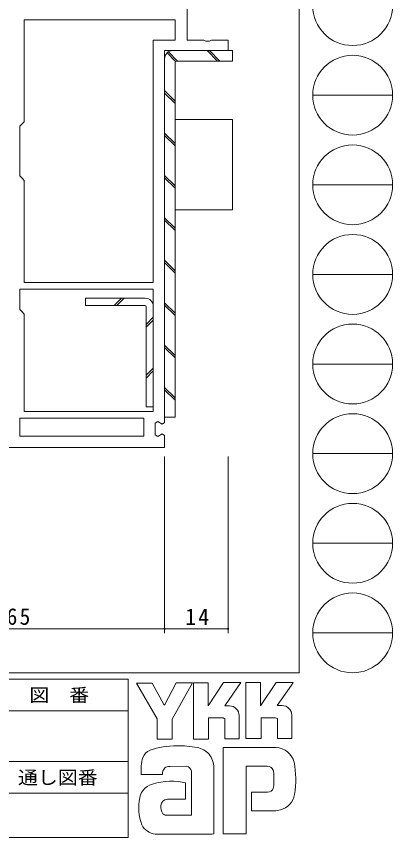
# Model space of a CAD drawing. Units: millimetres on the paper. Extents: x -420 to 373, y -297 to 267.
# Drawn here: x 289.8 to 372.9, y -297 to -115.6 of the extents above; entities that cross this region are included whole.
import ezdxf
from ezdxf.enums import TextEntityAlignment as Align

# ---------------------------------------------------------------- set-up
doc = ezdxf.new("R2010")
doc.units = ezdxf.units.MM
for name, color, linetype, lineweight in [('0-1_YKK_ZWAK', 7, 'Continuous', 9), ('0-4_YKK_D', 6, 'Continuous', 9), ('0-6_YKK_13', 4, 'Continuous', 9), ('0-7_YKK_11', 7, 'Continuous', 9)]:
    doc.layers.add(name, color=color, linetype=linetype, lineweight=lineweight)
doc.styles.add('ＭＳ ゴシック', font='')
doc.styles.get('ＭＳ ゴシック').set_extended_font_data('MS Gothic')

msp = doc.modelspace()

# ---------------------------------------------------------------- linework, layer by layer
at = {"layer": '0-1_YKK_ZWAK'}
for p, q in [((352.3, 264.425), (352.3, -260.575)), ((355.276, -132.979), (372.917, -132.979)), ((355.276, -152.775), (372.917, -152.775)), ((355.276, -172.571), (372.917, -172.571)), ((355.276, -192.367), (372.917, -192.367)), ((355.276, -212.163), (372.917, -212.163)), ((355.276, -231.959), (372.917, -231.959)), ((355.276, -251.755), (372.917, -251.755)), ((352.3, -260.575), (-417.7, -260.575)), ((314.5, -261.975), (-417.7, -261.975)), ((314.5, -261.975), (314.5, -296.975)), ((316.337, -262.881), (319.851, -262.881)), ((320.932, -270.774), (316.337, -262.881)), ((325.136, -262.773), (322.581, -267.747)), ((328.96, -275.207), (328.96, -262.8)), ((340.474, -262.692), (343.745, -262.692)), ((340.474, -275.099), (340.474, -262.692)), ((347.178, -262.692), (350.962, -262.692)), ((350.962, -262.692), (350.583, -263.341)), ((350.583, -263.341), (347.461, -267.801)), ((336.879, -267.882), (335.84, -267.882)), ((348.501, -267.801), (347.461, -267.801)), ((286.5, -268.975), (314.5, -268.975)), ((339.042, -270.044), (339.042, -275.126)), ((350.664, -270.044), (350.664, -275.072)), ((335.474, -270.558), (332.284, -270.558)), ((343.88, -270.531), (343.88, -275.099)), ((347.069, -270.531), (343.88, -270.531)), ((347.502, -270.693), (347.069, -270.531)), ((347.502, -275.072), (347.502, -270.693)), ((343.88, -275.099), (340.474, -275.099)), ((347.502, -275.021), (347.553, -275.072)), ((350.664, -275.072), (347.502, -275.072)), ((347.124, -277.072), (335.528, -277.072)), ((335.528, -277.072), (335.528, -296.182)), ((286.5, -280.175), (314.5, -280.175)), ((317.418, -283.045), (317.418, -281.116)), ((327.446, -281.18), (323.748, -281.25)), ((328.527, -292.046), (328.527, -282.316)), ((333.42, -281.559), (333.42, -296.155)), ((340.555, -281.234), (345.204, -281.234)), ((340.555, -296.182), (340.555, -281.234)), ((346.673, -282.732), (346.691, -285.366)), ((322.067, -283.045), (317.418, -283.045)), ((314.5, -287.175), (286.5, -287.175)), ((341.772, -286.965), (341.772, -291.1)), ((345.313, -286.965), (341.772, -286.965)), ((327.176, -288.505), (323.181, -288.51)), ((322.905, -292.046), (328.527, -292.046)), ((328.095, -292.046), (328.446, -292.046)), ((328.527, -292.045), (328.528, -292.046)), ((341.772, -291.1), (347.097, -291.1)), ((347.097, -291.1), (348.178, -290.857)), ((-417.7, -296.975), (314.5, -296.975)), ((322.067, -296.236), (320.58, -296.236)), ((333.095, -296.209), (322.067, -296.236)), ((333.42, -296.155), (333.095, -296.209))]:
    msp.add_line(p, q, dxfattribs=at)
for points in [[(319.851, -262.881), (322.364, -267.584), (322.581, -267.747)], [(325.136, -262.773), (328.762, -262.773), (324.229, -270.801)], [(328.96, -262.8), (332.176, -262.8), (332.176, -267.899), (335.555, -262.746)], [(335.555, -262.746), (339.38, -262.746), (335.84, -267.882)], [(343.745, -262.692), (343.745, -267.884), (347.178, -262.692)], [(324.229, -270.801), (324.229, -275.234), (320.932, -275.234), (320.932, -270.774)], [(332.284, -270.558), (332.284, -275.207), (328.96, -275.207)], [(339.042, -275.126), (335.906, -275.126), (335.906, -270.72), (335.474, -270.558)], [(326.473, -284.748), (327.176, -284.91), (327.176, -288.505)], [(335.528, -296.182), (339.771, -296.182), (340.555, -296.182)]]:
    msp.add_lwpolyline(points, dxfattribs=at)
for centre in [(364.096, -113.183), (364.096, -132.979), (364.096, -152.775), (364.096, -172.571), (364.096, -192.367), (364.096, -212.163), (364.096, -231.959), (364.096, -251.755)]:
    msp.add_circle(centre, 8.82, dxfattribs=at)
for centre, radius, start, end in [((336.879, -270.044), 2.163, 0.00165, 89.99603), ((348.501, -269.963), 2.163, 0.00165, 89.99603), ((325.222, -294.376), 17.68, 89.89165, 109.30847), ((325.741, -297.438), 20.748, 78.78009, 91.46938), ((329.03, -281.472), 4.449, 40.66422, 80.31693), ((346.972, -281.416), 4.341, 14.44571, 87.08746), ((322.459, -281.141), 5.037, 158.41083, 179.71774), ((320.106, -280.031), 2.444, 109.02126, 161.51263), ((328.809, -281.461), 4.612, 358.78058, 38.76563), ((330.666, -284.163), 20.86, 350.99026, 10.67624), ((324.175, -282.982), 2.109, 138.46381, 181.71359), ((323.615, -282.946), 1.701, 85.50551, 126.78038), ((326.956, -282.729), 1.625, 14.75519, 72.44994), ((345.365, -282.454), 1.229, 16.43123, 96.91661), ((343.031, -283.183), 3.673, 4.93422, 17.03551), ((324.02, -297.829), 13.309, 79.38097, 112.05824), ((320.927, -288.903), 3.908, 121.8271, 169.08475), ((345.314, -285.659), 1.306, 269.95467, 342.90144), ((343.01, -285.016), 3.697, 343.6902, 354.75362), ((327.949, -290.37), 11.082, 168.76372, 199.80078), ((347.035, -286.72), 4.291, 285.4429, 349.90448), ((324.082, -290.303), 2.369, 171.08202, 216.71922), ((323.19, -289.955), 1.445, 90.33952, 178.03638), ((323.15, -290.54), 1.526, 230.97279, 260.7549), ((320.94, -292.418), 3.823, 207.31435, 263.59464)]:
    msp.add_arc(centre, radius, start, end, dxfattribs=at)
at = {"layer": '0-4_YKK_D'}
for p, q in [((322.575, -212.827), (322.575, -251.827)), ((322.575, -212.827), (322.575, -251.827)), ((336.575, -212.827), (336.575, -251.827)), ((257.575, -250.827), (322.575, -250.827)), ((322.575, -250.827), (336.575, -250.827))]:
    msp.add_line(p, q, dxfattribs=at)
for centre, start, end in [((322.575, -250.827), 0, 180), ((322.575, -250.827), 0, 180), ((322.575, -250.827), 180, 0), ((322.575, -250.827), 180, 0), ((336.575, -250.827), 0, 180), ((336.575, -250.827), 180, 0)]:
    msp.add_arc(centre, 0.106, start, end, dxfattribs=at)
at = {"layer": '0-6_YKK_13'}
for p, q in [((324.375, -123.127), (337.575, -123.127)), ((331.944, -123.127), (334.244, -125.427)), ((332.475, -123.127), (334.775, -125.427)), ((337.575, -125.427), (337.575, -123.127)), ((322.575, -204.128), (322.575, -124.928)), ((323.102, -123.655), (324.963, -125.515)), ((323.396, -123.417), (325.406, -125.427)), ((324.875, -204.128), (324.875, -125.727)), ((337.575, -125.427), (325.175, -125.427)), ((322.575, -131.966), (324.875, -134.266)), ((322.575, -132.497), (324.875, -134.797)), ((324.875, -138.327), (337.575, -138.327)), ((322.575, -141.335), (324.875, -143.635)), ((322.575, -141.866), (324.875, -144.166)), ((322.575, -150.704), (324.875, -153.004)), ((322.575, -151.235), (324.875, -153.535)), ((322.575, -160.073), (324.875, -162.373)), ((322.575, -160.604), (324.875, -162.904)), ((322.575, -169.443), (324.875, -171.743)), ((322.575, -169.973), (324.875, -172.273)), ((305.075, -179.425), (305.075, -177.825)), ((318.275, -177.825), (305.075, -177.825)), ((318.175, -179.425), (305.075, -179.425)), ((311.416, -179.425), (313.016, -177.825)), ((312.053, -179.425), (313.653, -177.825)), ((322.575, -178.812), (324.875, -181.112)), ((322.575, -179.342), (324.875, -181.642)), ((318.475, -201.827), (318.475, -179.725)), ((318.475, -183.609), (320.075, -182.009)), ((318.475, -184.246), (320.075, -182.646)), ((322.575, -188.181), (324.875, -190.481)), ((322.575, -188.712), (324.875, -191.012)), ((318.475, -194.852), (320.075, -193.252)), ((318.475, -195.489), (320.075, -193.889)), ((322.575, -197.55), (324.875, -199.85)), ((322.575, -198.081), (324.875, -200.381)), ((322.575, -204.128), (324.875, -204.128))]:
    msp.add_line(p, q, dxfattribs=at)
for points in [[(324.875, -158.327), (337.575, -158.327), (337.575, -138.327)], [(318.475, -201.827), (320.075, -201.827), (320.075, -179.625)]]:
    msp.add_lwpolyline(points, dxfattribs=at)
for centre, radius, start, end in [((324.375, -124.928), 1.8, 90, 180), ((325.175, -125.727), 0.3, 90, 180), ((318.175, -179.725), 0.3, 0, 90), ((318.275, -179.625), 1.8, 0, 90)]:
    msp.add_arc(centre, radius, start, end, dxfattribs=at)
at = {"layer": '0-7_YKK_11'}
for p, q in [((322.575, -123.127), (322.575, -205.306)), ((320.075, -175.827), (290.575, -175.827)), ((317.975, -208.327), (290.575, -208.327))]:
    msp.add_line(p, q, dxfattribs=at)
for points in [[(260.075, -110.177), (260.075, -108.827), (259.075, -108.827), (259.075, -107.327), (289.075, -107.327), (289.075, -85.827), (327.575, -85.827), (327.575, -120.827), (331.209, -120.827), (331.642, -121.077), (332.508, -121.077), (332.941, -120.827), (336.575, -120.827), (336.575, -123.127), (322.575, -123.127)], [(322.575, -123.127), (322.575, -205.306), (322.011, -205.668), (321.039, -205.087), (320.475, -205.449), (320.475, -208.006), (321.039, -208.368), (322.011, -207.787), (322.575, -208.149), (322.575, -210.827), (257.575, -210.827)]]:
    msp.add_lwpolyline(points, dxfattribs=at)
for points in [[(320.075, -120.827), (320.075, -174.327), (291.575, -174.327), (291.575, -151.827), (291.075, -151.327), (290.575, -150.827), (290.575, -139.827), (291.075, -139.327), (291.575, -138.827), (291.575, -116.327), (324.875, -116.327), (324.875, -120.827)], [(320.075, -175.827), (290.575, -175.827), (290.575, -180.327), (291.075, -180.827), (291.575, -181.327), (291.575, -202.827), (320.075, -202.827)], [(317.975, -208.327), (290.575, -208.327), (290.575, -204.327), (317.975, -204.327)]]:
    msp.add_lwpolyline(points, close=True, dxfattribs=at)

# ---------------------------------------------------------------- texts
at = {"layer": '0-1_YKK_ZWAK', "style": 'ＭＳ ゴシック', "width": 1.1}
for s, p in [('図\u3000番', (292.698, -267.837)), ('通し図番', (290.179, -286.06))]:
    msp.add_text(s, height=2.933, dxfattribs=at).set_placement(p, align=Align.BOTTOM_LEFT)
at = {"layer": '0-4_YKK_D', "color": 3, "char_height": 3.666, "attachment_point": 7, "style": 'ＭＳ ゴシック'}
for s, insert in [('\\T1.21;\\W0.95;65', (287.675, -250.027)), ('\\T1.21;\\W0.95;14', (327.138, -250.027))]:
    msp.add_mtext(s, dxfattribs=dict(at, insert=insert))

doc.saveas('drawing.dxf')
